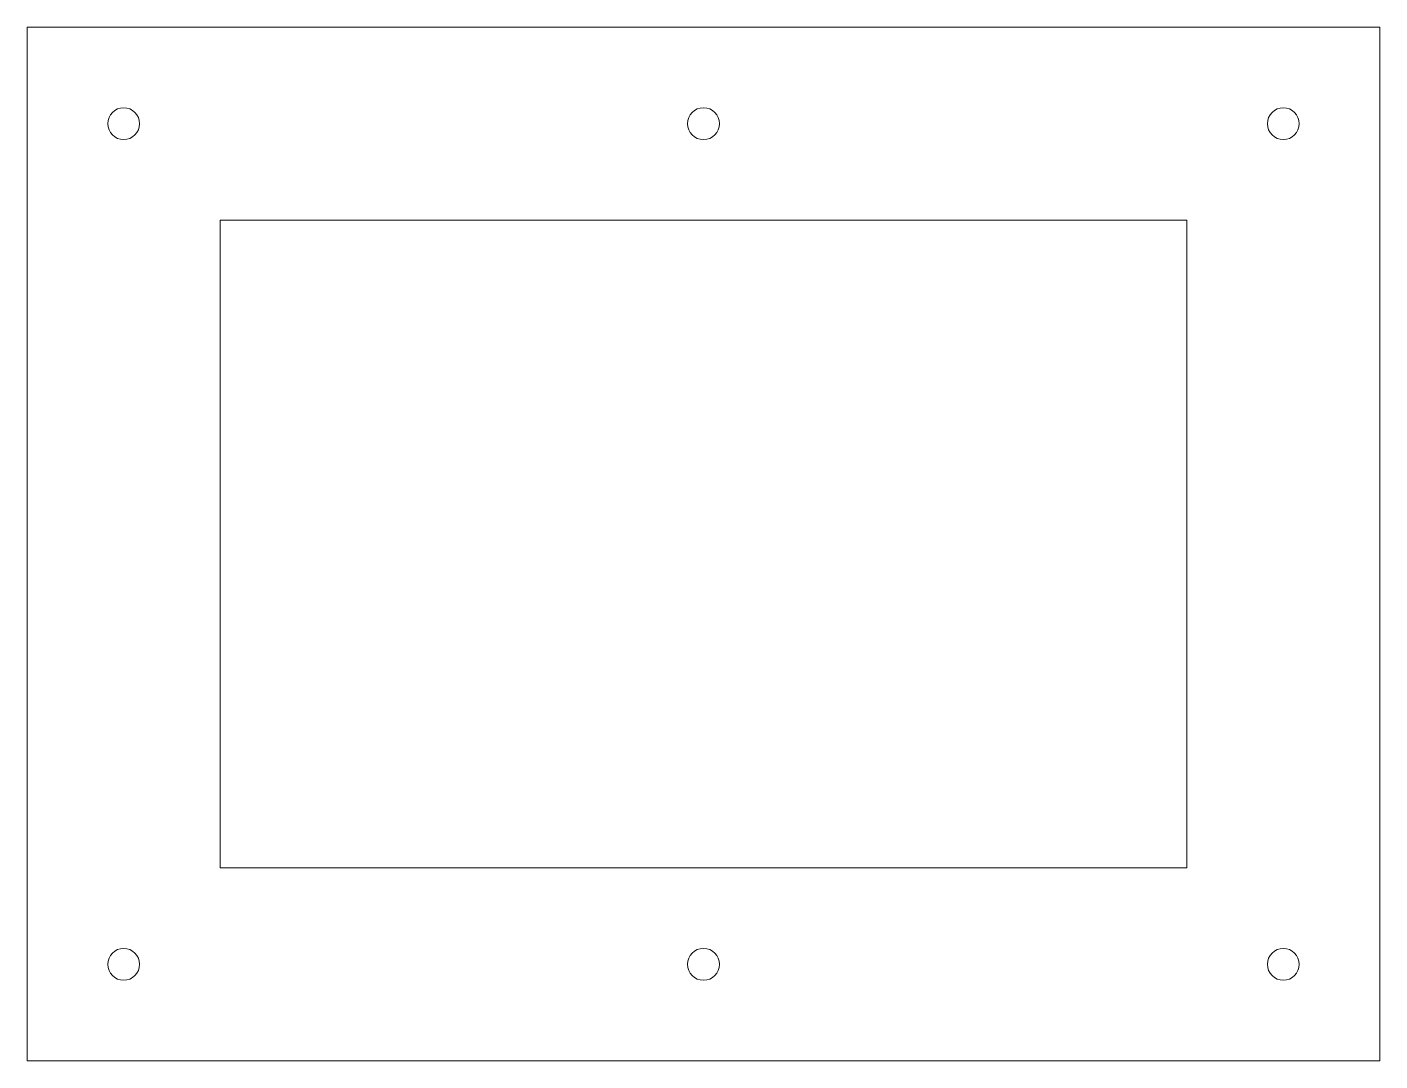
# Model space of a CAD drawing. Header units: millimetres. Extents: x -20 to 120, y -20 to 87.
import ezdxf

# ---------------------------------------------------------------- set-up
doc = ezdxf.new("R2010")
doc.units = ezdxf.units.MM

msp = doc.modelspace()

# ---------------------------------------------------------------- linework, layer by layer
at = {"color": 7, "linetype": 'Continuous', "lineweight": 15}
for p, q in [((120, 87), (-20, 87)), ((-20, 87), (-20, -20)), ((120, -20), (120, 87)), ((100, 67), (0, 67)), ((0, 67), (0, 0)), ((100, 0), (100, 67)), ((0, 0), (100, 0)), ((-20, -20), (120, -20))]:
    msp.add_line(p, q, dxfattribs=at)
for centre in [(-10, 77), (50, 77), (110, 77), (-10, -10), (50, -10), (110, -10)]:
    msp.add_circle(centre, 1.65, dxfattribs=at)

doc.saveas('drawing.dxf')
